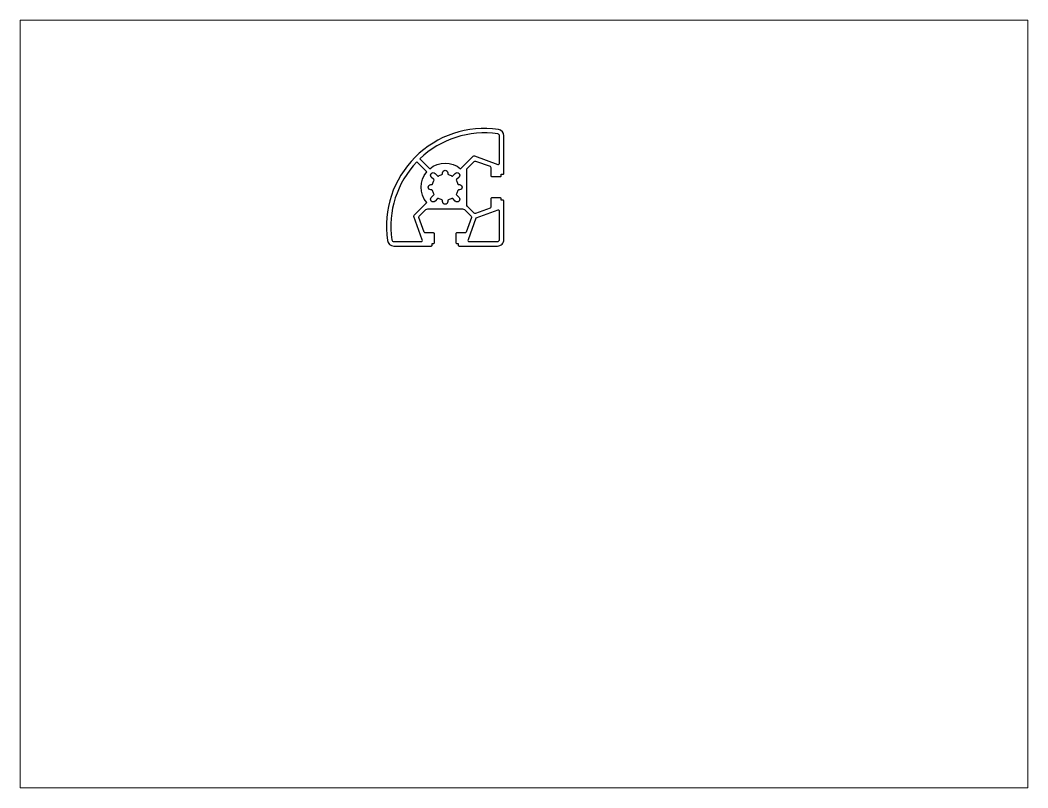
# Paper-space layout 'Layout1' of a CAD drawing. Extents: x 27 to 240, y 20 to 183.
# The model-space entities are those that its viewports show. They can reach past a viewport. Long polylines and large blocks are cut down to what shows.
import ezdxf

# ---------------------------------------------------------------- set-up
doc = ezdxf.new("R2010")
doc.units = 0
doc.header["$LTSCALE"] = 15
doc.layers.get('0').update_dxf_attribs({"linetype": 'CONTINUOUS'})

msp = doc.modelspace()

# ---------------------------------------------------------------- linework, layer by layer
for points in [[(168.58, 219.91, -0.198912), (168.88, 220.62), (171.45, 223.19, -0.291473), (171.97, 223.3), (177.51, 221.29, -0.315299), (177.83, 220.82), (177.83, 217.68, 0.414214), (178.13, 217.38), (181.53, 217.38, 0.414214), (181.83, 217.68), (181.83, 218.28), (182.53, 218.28, 0.414214), (182.83, 218.58), (182.83, 232.92, 0.372825), (180.69, 235.39, 0.500907), (138.22, 192.92, 0.372825), (140.69, 190.78), (155.03, 190.78, 0.414214), (155.33, 191.08), (155.33, 191.78), (155.93, 191.78, 0.414214), (156.23, 192.08), (156.23, 195.48, 0.414214), (155.93, 195.78), (152.79, 195.78, -0.315299), (152.32, 196.11), (150.31, 201.64, -0.291473), (150.43, 202.17), (152.99, 204.73, -0.198912), (153.7, 205.03), (166.97, 205.03, -0.198912), (167.68, 204.73), (170.24, 202.17, -0.291473), (170.36, 201.64), (168.35, 196.11, -0.315299), (167.88, 195.78), (164.73, 195.78, 0.414214), (164.43, 195.48), (164.43, 192.08, 0.414214), (164.73, 191.78), (165.33, 191.78), (165.33, 191.08, 0.414214), (165.63, 190.78), (180.33, 190.78, 0.414214), (182.83, 193.28), (182.83, 207.98, 0.414214), (182.53, 208.28), (181.83, 208.28), (181.83, 208.88, 0.414214), (181.53, 209.18), (178.13, 209.18, 0.414214), (177.83, 208.88), (177.83, 205.74, -0.315299), (177.51, 205.27), (171.97, 203.25, -0.291473), (171.45, 203.37), (168.88, 205.94, -0.198912), (168.58, 206.64)], [(154.46, 220.36, -0.360996), (166.21, 220.36), (171.01, 225.16, -0.291473), (171.54, 225.27), (180.46, 222.02, 0.520567), (181.13, 222.49), (181.13, 232.92, 0.372825), (180.45, 233.71, 0.230191), (150.63, 224.19)], [(155.49, 212.05, 0.343359), (155.2, 212.28), (154.83, 212.28, -1), (154.83, 214.28), (155.2, 214.28, 0.343359), (155.49, 214.5, -0.072571), (156.04, 215.84, 0.343359), (155.99, 216.2), (155.03, 217.17, -1), (156.45, 218.58), (157.41, 217.62, 0.343359), (157.77, 217.57, -0.072571), (159.11, 218.13, 0.343359), (159.33, 218.42), (159.33, 218.78, -1), (161.33, 218.78), (161.33, 218.42, 0.343359), (161.56, 218.13, -0.072571), (162.9, 217.57, 0.343359), (163.26, 217.62), (164.22, 218.58, -1), (165.64, 217.17), (164.68, 216.2, 0.343359), (164.63, 215.84, -0.072571), (165.18, 214.5, 0.343359), (165.47, 214.28), (165.83, 214.28, -1), (165.83, 212.28), (165.47, 212.28, 0.343359), (165.18, 212.05, -0.072571), (164.63, 210.72, 0.343359), (164.68, 210.35), (165.64, 209.39, -1), (164.22, 207.97), (163.26, 208.94, 0.343359), (162.9, 208.98, -0.072571), (161.56, 208.43, 0.343359), (161.33, 208.14), (161.33, 207.78, -1), (159.33, 207.78), (159.33, 208.14, 0.343359), (159.11, 208.43, -0.072571), (157.77, 208.98, 0.343359), (157.41, 208.94), (156.45, 207.97, -1), (155.03, 209.39), (155.99, 210.35, 0.343359), (156.04, 210.72, -0.072571)], [(181.13, 193.28), (181.13, 204.06, 0.520567), (180.46, 204.53), (172.12, 201.5), (169.08, 193.15, 0.520567), (169.55, 192.48), (180.33, 192.48, 0.414214)]]:
    msp.add_lwpolyline(points, format="xyb", close=True)
at = {"ltscale": 0.05}
msp.add_lwpolyline([(148.34, 202.08, -0.291473), (148.46, 202.6), (153.26, 207.4, -0.360996), (153.26, 219.15), (149.43, 222.98, 0.230191), (139.9, 193.16, 0.372825), (140.69, 192.48), (151.12, 192.48, 0.520567), (151.59, 193.15)], format="xyb", close=True, dxfattribs=at)

psp = doc.layouts.get("Layout1")

# ---------------------------------------------------------------- viewports
at = {"layer": '0', "color": 0, "linetype": 'BYBLOCK', "ltscale": 0.05}
psp.add_viewport(center=(133.35, 101.6), size=(213.36, 162.56), view_center_point=(190.51, 130.3), view_height=293.8955, dxfattribs=at)

doc.saveas('drawing.dxf')
